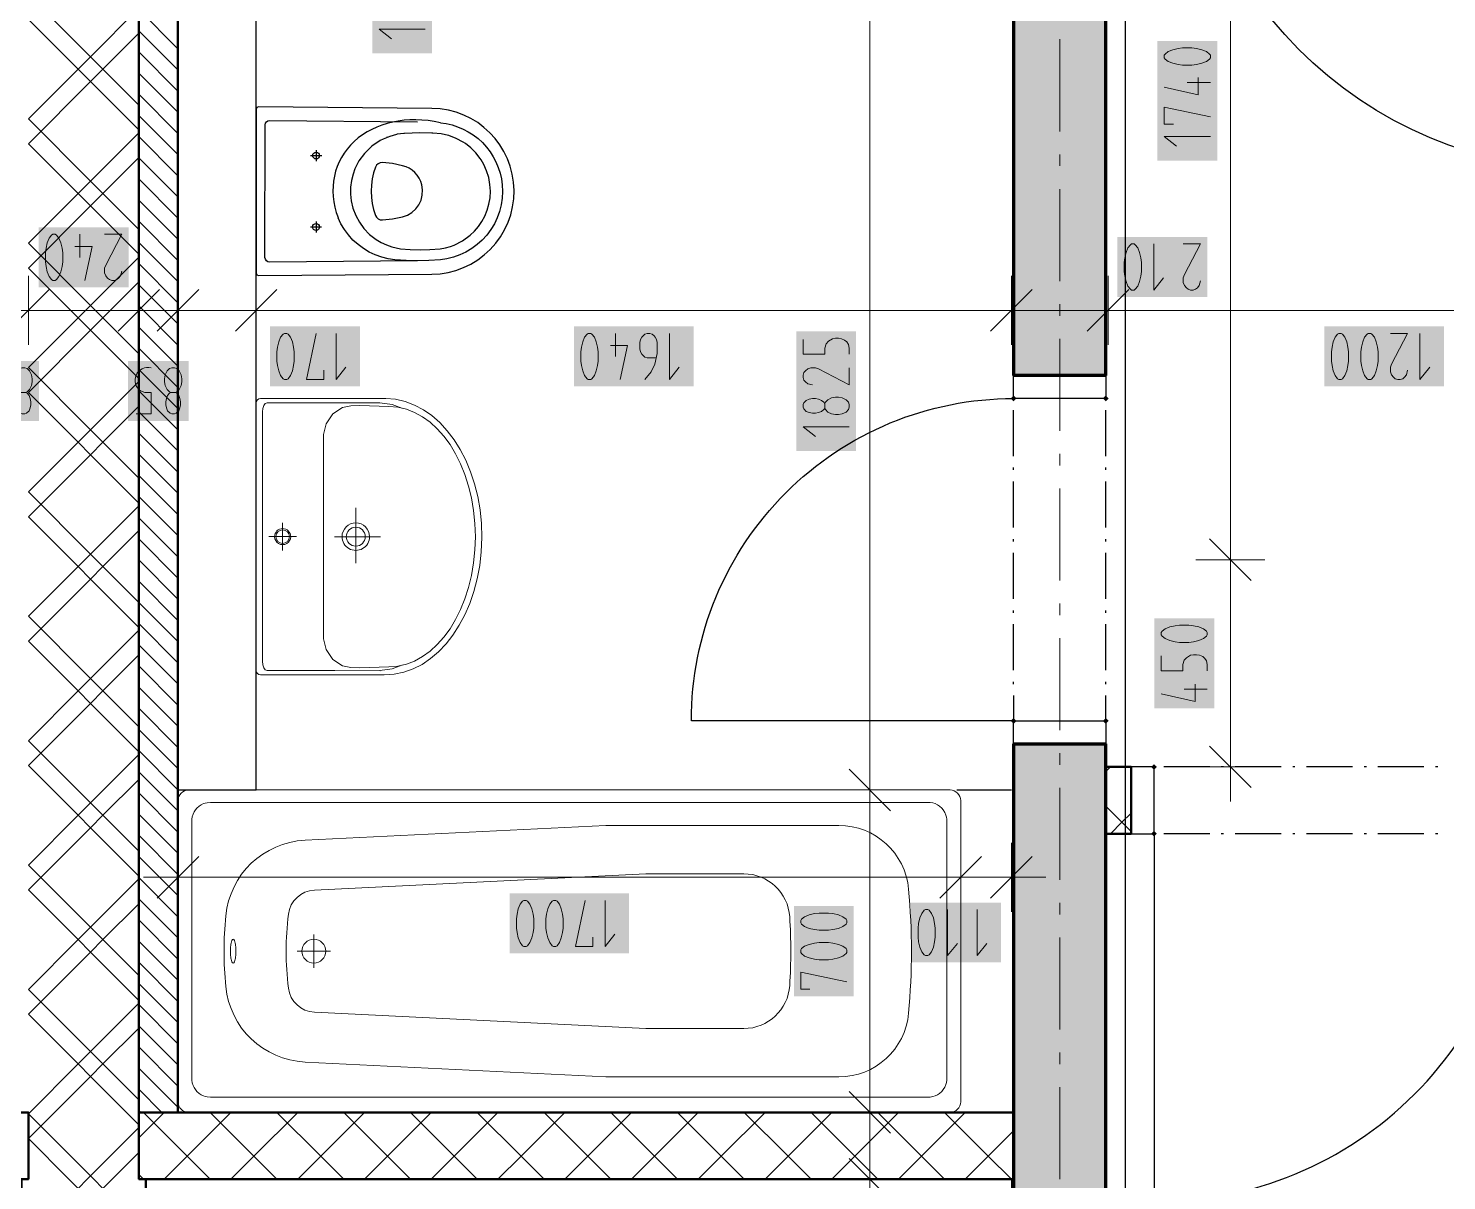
# Model space of a CAD drawing. Header units: millimetres. Extents: x 0 to 594, y 0 to 420.
# Drawn here: x 452.71 to 484.29, y 200.05 to 225.69 of the extents above; entities that cross this region are included whole.
import ezdxf

# ---------------------------------------------------------------- set-up
doc = ezdxf.new("R2010")
doc.units = ezdxf.units.MM
doc.header["$LTSCALE"] = 8
for name, color, linetype in [('PDF_Dvere', 7, 'Continuous'), ('PDF_Instalacni prizdivka do 1m', 7, 'Continuous'), ('PDF_Koty delkove', 7, 'Continuous'), ('PDF_Kuchyne', 7, 'Continuous'), ('PDF_Osy hlavni', 7, 'Continuous'), ('PDF_Pricky sadrokarton', 7, 'Continuous'), ('PDF_Pricky zdene', 7, 'Continuous'), ('PDF_Sanita', 7, 'Continuous'), ('PDF_Steny akusticke', 7, 'Continuous'), ('PDF_Steny obvodove nosne', 7, 'Continuous'), ('RED_2.5mm^2', 1, 'Continuous')]:
    doc.layers.add(name, color=color, linetype=linetype)

msp = doc.modelspace()

# ---------------------------------------------------------------- hatches: boundary and pattern name
at = {"layer": 'PDF_Steny obvodove nosne', "true_color": 0xc0c0c0, "transparency": 33554559}
h = msp.add_hatch(color=9, dxfattribs=at)
h.paths.add_polyline_path([(474.649, 238.31), (474.649, 217.964), (476.699, 217.964), (476.699, 231.75), (476.698, 231.75), (476.698, 233.8), (476.699, 233.8), (476.699, 238.31)], flags=0)
h.paths.add_polyline_path([(474.649, 209.764), (474.649, 193.98), (476.699, 193.98), (476.699, 209.764)], flags=0)

# ---------------------------------------------------------------- linework, layer by layer
at = {"layer": 'PDF_Dvere', "lineweight": 25}
for points in [[(487.512, 231.75), (487.512, 222.526, -0.414213), (478.287, 231.75), (479.016, 231.75)], [(474.649, 210.838), (474.649, 210.277), (467.474, 210.277, -0.414214), (474.649, 217.452), (474.649, 217.449)], [(477.774, 207.766), (477.774, 199.566, 0.414214), (485.974, 207.766), (485.935, 207.766)]]:
    msp.add_lwpolyline(points, format="xyb", dxfattribs=at)
for points in [[(476.699, 217.964), (476.699, 217.452), (474.649, 217.452), (474.649, 217.964)], [(476.699, 210.277), (476.699, 209.764), (474.649, 209.764), (474.649, 210.277)], [(477.774, 209.252), (477.262, 209.252), (477.262, 207.766), (477.774, 207.766)]]:
    msp.add_lwpolyline(points, close=True, dxfattribs=at)
for points in [[(476.699, 217.449), (476.699, 217.452)], [(474.649, 216.168), (474.649, 217.193)], [(476.699, 216.168), (476.699, 217.193)], [(474.649, 215.861), (474.649, 215.912)], [(476.699, 215.861), (476.699, 215.912)], [(474.649, 214.579), (474.649, 215.604)], [(476.699, 214.579), (476.699, 215.604)], [(474.649, 214.272), (474.649, 214.323)], [(476.699, 214.272), (476.699, 214.323)], [(474.649, 212.991), (474.649, 214.016)], [(476.699, 212.991), (476.699, 214.016)], [(474.649, 212.683), (474.649, 212.734)], [(476.699, 212.683), (476.699, 212.734)], [(474.649, 211.402), (474.649, 212.427)], [(476.699, 211.402), (476.699, 212.427)], [(474.649, 211.094), (474.649, 211.146)], [(476.699, 211.094), (476.699, 211.146)], [(476.699, 210.277), (476.699, 210.838)], [(479.016, 209.252), (477.991, 209.252)], [(479.324, 209.252), (479.272, 209.252)], [(480.605, 209.252), (479.58, 209.252)], [(480.912, 209.252), (480.861, 209.252)], [(482.194, 209.252), (481.169, 209.252)], [(482.501, 209.252), (482.45, 209.252)], [(483.782, 209.252), (482.757, 209.252)], [(484.09, 209.252), (484.039, 209.252)], [(479.016, 207.766), (477.991, 207.766)], [(479.324, 207.766), (479.272, 207.766)], [(480.605, 207.766), (479.58, 207.766)], [(480.912, 207.766), (480.861, 207.766)], [(482.194, 207.766), (481.169, 207.766)], [(482.501, 207.766), (482.45, 207.766)], [(483.782, 207.766), (482.757, 207.766)], [(484.09, 207.766), (484.039, 207.766)]]:
    msp.add_lwpolyline(points, dxfattribs=at)
at = {"layer": 'PDF_Dvere', "lineweight": 25, "transparency": 33554559}
for points in [[(474.649, 217.388), (474.585, 217.452), (474.713, 217.452), (474.649, 217.516)], [(476.699, 217.388), (476.635, 217.452), (476.763, 217.452), (476.699, 217.516)], [(474.649, 210.213), (474.585, 210.277), (474.713, 210.277), (474.649, 210.341)], [(476.699, 210.213), (476.635, 210.277), (476.763, 210.277), (476.699, 210.341)], [(477.839, 209.252), (477.774, 209.188), (477.774, 209.316), (477.71, 209.252)], [(477.839, 207.766), (477.774, 207.702), (477.774, 207.83), (477.71, 207.766)]]:
    msp.add_solid(points, dxfattribs=at)
at = {"layer": 'PDF_Instalacni prizdivka do 1m', "lineweight": 25}
msp.add_lwpolyline([(456.045, 227.445), (456.045, 208.739), (457.788, 208.739), (457.788, 227.445)], close=True, dxfattribs=at)
msp.add_lwpolyline([(473.388, 208.739), (474.598, 208.739)], dxfattribs=at)
at = {"layer": 'PDF_Koty delkove', "lineweight": 18}
for points in [[(471.448, 148.214), (471.448, 152.109), (471.448, 152.736), (471.448, 166.844), (471.448, 185.52), (471.448, 191.78), (471.448, 193.928), (471.448, 200.078), (471.448, 201.564), (471.448, 202.447), (471.448, 208.739), (471.448, 211.483), (471.448, 216.306), (471.448, 221.741), (471.448, 226.227), (471.448, 227.445), (471.448, 234.159), (471.448, 235.697), (471.448, 238.464), (471.448, 246.152)], [(479.474, 209.252), (479.474, 213.864), (479.474, 231.699)], [(461.548, 225.67), (460.523, 225.67), (460.796, 225.452)], [(478.754, 224.595), (478.754, 224.212), (478.003, 224.377)], [(479.028, 224.486), (478.515, 224.486)], [(478.207, 223.555), (478.003, 223.555), (478.003, 223.938), (479.028, 223.72)], [(479.028, 223.281), (478.003, 223.281), (478.275, 223.063)], [(453.862, 221.105), (453.862, 220.592)], [(454.409, 221.105), (454.793, 221.105), (454.436, 220.421), (454.409, 220.352), (454.409, 220.25), (454.436, 220.182), (454.478, 220.131), (454.519, 220.096), (454.574, 220.08), (454.628, 220.08), (454.683, 220.096), (454.724, 220.131), (454.765, 220.182), (454.793, 220.284)], [(453.752, 220.831), (454.136, 220.831), (453.971, 220.08)], [(477.769, 220.89), (477.769, 219.865), (477.987, 220.138)], [(478.426, 220.89), (478.809, 220.89), (478.453, 220.207), (478.426, 220.138), (478.426, 220.036), (478.453, 219.968), (478.494, 219.917), (478.535, 219.882), (478.59, 219.865), (478.644, 219.865), (478.699, 219.882), (478.74, 219.917), (478.781, 219.968)], [(452.714, 220.182), (452.714, 219.413), (452.714, 218.645)], [(455.174, 220.182), (455.174, 219.413), (455.174, 218.645)], [(456.045, 220.182), (456.045, 219.413), (456.045, 218.645)], [(457.788, 220.182), (457.788, 219.413), (457.788, 218.645)], [(474.598, 220.182), (474.598, 219.413), (474.598, 218.645)], [(476.75, 220.182), (476.75, 219.413), (476.75, 218.645)], [(453.175, 219.875), (452.253, 218.952)], [(455.635, 219.875), (454.713, 218.952)], [(456.507, 219.875), (455.584, 218.952)], [(458.249, 219.875), (457.327, 218.952)], [(475.059, 219.875), (474.137, 218.952)], [(477.212, 219.875), (476.289, 218.952)], [(478.781, 219.968), (478.809, 220.069)], [(410.023, 219.413), (412.176, 219.413), (432.163, 219.413), (433.291, 219.413), (442.464, 219.413), (450.1, 219.413), (451.842, 219.413), (452.714, 219.413), (455.174, 219.413), (456.045, 219.413), (457.788, 219.413), (474.598, 219.413), (476.75, 219.413), (489.05, 219.413), (491.818, 219.413), (510.729, 219.413), (511.856, 219.413), (517.969, 219.413), (523.737, 219.413), (539.89, 219.413), (541.427, 219.413), (545.039, 219.413), (545.22, 219.413), (545.988, 219.413)], [(458.495, 218.884), (458.467, 218.901), (458.413, 218.901), (458.385, 218.884), (458.331, 218.815), (458.29, 218.712), (458.263, 218.592), (458.249, 218.49)], [(458.249, 218.49), (458.249, 218.285), (458.263, 218.183), (458.29, 218.064), (458.331, 217.961), (458.385, 217.892), (458.413, 217.876), (458.467, 217.876), (458.495, 217.892), (458.55, 217.961), (458.591, 218.064), (458.618, 218.183), (458.632, 218.285), (458.632, 218.49), (458.618, 218.592), (458.591, 218.712), (458.55, 218.815), (458.495, 218.884)], [(459.289, 218.08), (459.289, 217.876), (458.906, 217.876), (459.124, 218.901)], [(459.563, 218.901), (459.563, 217.876), (459.781, 218.149)], [(465.782, 218.901), (465.782, 218.388)], [(466.685, 218.354), (466.494, 218.354), (466.439, 218.371), (466.398, 218.405), (466.371, 218.44), (466.343, 218.49), (466.329, 218.559), (466.329, 218.695), (466.343, 218.764), (466.371, 218.815), (466.398, 218.849), (466.439, 218.884), (466.494, 218.901), (466.548, 218.901), (466.603, 218.884), (466.644, 218.849), (466.671, 218.815), (466.699, 218.764), (466.713, 218.695), (466.713, 218.456), (466.658, 218.217), (466.576, 218.046)], [(466.987, 218.901), (466.987, 217.876), (467.205, 218.149)], [(482.721, 218.064), (482.749, 218.183), (482.763, 218.285), (482.763, 218.49), (482.749, 218.592), (482.721, 218.712), (482.68, 218.815), (482.626, 218.884), (482.598, 218.901), (482.544, 218.901), (482.516, 218.884), (482.462, 218.815), (482.421, 218.712), (482.394, 218.592), (482.38, 218.49)], [(483.037, 218.901), (483.42, 218.901), (483.064, 218.217), (483.037, 218.149), (483.037, 218.046), (483.064, 217.978), (483.105, 217.927), (483.146, 217.892), (483.201, 217.876), (483.255, 217.876), (483.31, 217.892), (483.351, 217.927), (483.392, 217.978), (483.42, 218.08)], [(483.694, 218.901), (483.694, 217.876), (483.912, 218.149)], [(465.672, 218.627), (466.056, 218.627), (465.891, 217.876)], [(469.964, 218.765), (469.964, 218.437), (470.442, 218.437), (470.442, 218.574), (470.476, 218.669), (470.528, 218.724), (470.613, 218.778), (470.68, 218.792), (470.749, 218.792), (470.818, 218.778), (470.885, 218.751), (470.937, 218.71), (470.971, 218.656), (470.989, 218.574), (470.989, 218.437)], [(482.38, 218.49), (482.38, 218.285), (482.394, 218.183), (482.421, 218.064), (482.462, 217.961), (482.516, 217.892), (482.544, 217.876), (482.598, 217.876), (482.626, 217.892), (482.68, 217.961), (482.721, 218.064)], [(466.576, 218.046), (466.439, 217.876)], [(470.989, 218.135), (470.989, 217.752), (470.305, 218.108), (470.237, 218.135), (470.134, 218.135), (470.066, 218.108), (470.015, 218.067), (469.98, 218.026), (469.964, 217.971)], [(469.964, 217.971), (469.964, 217.917), (469.98, 217.862), (470.015, 217.821), (470.066, 217.78), (470.168, 217.752)], [(452.661, 217.585), (452.688, 217.567), (452.729, 217.516), (452.756, 217.449), (452.77, 217.38), (452.77, 217.311), (452.756, 217.244), (452.729, 217.175), (452.674, 217.124), (452.633, 217.107), (452.579, 217.107), (452.538, 217.124), (452.483, 217.175), (452.456, 217.244), (452.442, 217.311), (452.442, 217.38), (452.456, 217.449), (452.483, 217.516), (452.524, 217.567), (452.551, 217.585)], [(455.993, 217.585), (456.02, 217.567), (456.061, 217.516), (456.088, 217.449), (456.102, 217.38), (456.102, 217.311), (456.088, 217.244), (456.061, 217.175), (456.006, 217.124), (455.965, 217.107), (455.911, 217.107), (455.87, 217.124), (455.815, 217.175), (455.788, 217.244), (455.774, 217.311), (455.774, 217.38), (455.788, 217.449), (455.815, 217.516), (455.856, 217.567), (455.883, 217.585)], [(470.442, 217.232), (470.424, 217.205), (470.373, 217.164), (470.305, 217.137), (470.237, 217.123), (470.168, 217.123), (470.1, 217.137), (470.032, 217.164), (469.98, 217.219), (469.964, 217.26), (469.964, 217.314), (469.98, 217.355), (470.032, 217.41), (470.1, 217.437), (470.168, 217.451), (470.237, 217.451), (470.305, 217.437), (470.373, 217.41), (470.424, 217.369), (470.442, 217.342)], [(470.989, 216.821), (469.964, 216.821), (470.237, 216.603)], [(479.935, 213.403), (479.012, 214.326)], [(480.242, 213.864), (479.474, 213.864), (478.705, 213.864)], [(478.55, 212.407), (478.345, 212.407), (478.244, 212.393), (478.124, 212.366), (478.021, 212.325), (477.953, 212.271), (477.936, 212.243), (477.936, 212.189), (477.953, 212.161), (478.021, 212.107), (478.124, 212.065), (478.244, 212.038), (478.345, 212.024), (478.55, 212.024), (478.653, 212.038), (478.773, 212.065), (478.875, 212.107), (478.944, 212.161), (478.961, 212.189), (478.961, 212.243), (478.944, 212.271), (478.875, 212.325), (478.773, 212.366)], [(478.773, 212.366), (478.653, 212.393), (478.55, 212.407)], [(477.936, 211.723), (477.936, 211.394), (478.414, 211.394), (478.414, 211.532), (478.449, 211.627), (478.5, 211.682), (478.585, 211.736), (478.653, 211.75), (478.721, 211.75), (478.79, 211.736), (478.858, 211.709), (478.909, 211.668), (478.944, 211.614), (478.961, 211.532), (478.961, 211.394)], [(478.688, 211.093), (478.688, 210.709), (477.936, 210.875)], [(478.961, 210.984), (478.449, 210.984)], [(479.935, 208.791), (479.012, 209.713)], [(471.91, 208.278), (470.987, 209.201)], [(480.242, 209.252), (479.474, 209.252), (478.705, 209.252)], [(479.474, 209.252), (479.474, 208.483)], [(472.217, 208.739), (471.448, 208.739), (470.68, 208.739)], [(456.045, 207.564), (456.045, 206.795), (456.045, 206.026)], [(473.47, 207.564), (473.47, 206.795), (473.47, 206.026)], [(474.598, 207.564), (474.598, 206.795), (474.598, 206.026)], [(456.507, 207.256), (455.584, 206.334)], [(473.932, 207.256), (473.009, 206.334)], [(475.059, 207.256), (474.137, 206.334)], [(456.045, 206.795), (455.277, 206.795)], [(474.598, 206.795), (473.47, 206.795), (472.958, 206.795), (456.045, 206.795)], [(474.598, 206.795), (475.367, 206.795)], [(464.402, 205.257), (464.456, 205.257), (464.484, 205.274), (464.538, 205.342), (464.579, 205.445), (464.607, 205.565), (464.621, 205.666), (464.621, 205.871), (464.607, 205.974), (464.579, 206.094), (464.538, 206.196), (464.484, 206.265), (464.456, 206.282), (464.402, 206.282), (464.374, 206.265), (464.32, 206.196), (464.278, 206.094), (464.251, 205.974), (464.237, 205.871)], [(465.278, 205.461), (465.278, 205.257), (464.894, 205.257), (465.113, 206.282)], [(465.552, 206.282), (465.552, 205.257), (465.77, 205.53)], [(464.237, 205.871), (464.237, 205.666), (464.251, 205.565), (464.278, 205.445), (464.32, 205.342), (464.374, 205.274), (464.402, 205.257)], [(470.525, 206.001), (470.32, 206.001), (470.218, 205.987), (470.098, 205.96), (469.996, 205.919), (469.927, 205.865), (469.911, 205.837), (469.911, 205.782), (469.927, 205.755), (469.996, 205.7), (470.098, 205.659), (470.218, 205.631), (470.32, 205.617), (470.525, 205.617), (470.627, 205.631), (470.747, 205.659), (470.85, 205.7), (470.918, 205.755), (470.936, 205.782), (470.936, 205.837), (470.918, 205.865), (470.85, 205.919), (470.747, 205.96), (470.627, 205.987)], [(470.627, 205.987), (470.525, 206.001)], [(473.177, 206.078), (473.177, 205.053), (473.396, 205.326)], [(473.834, 206.078), (473.834, 205.053), (474.053, 205.326)], [(470.115, 204.303), (469.911, 204.303), (469.911, 204.687), (470.936, 204.468)], [(471.91, 201.103), (470.987, 202.026)], [(472.217, 201.564), (471.448, 201.564), (470.68, 201.564)], [(471.91, 199.617), (470.987, 200.539)], [(472.217, 200.078), (471.448, 200.078), (470.68, 200.078)]]:
    msp.add_lwpolyline(points, dxfattribs=at)
for points in [[(478.617, 225.252), (478.412, 225.252), (478.31, 225.238), (478.19, 225.211), (478.088, 225.17), (478.019, 225.116), (478.003, 225.088), (478.003, 225.034), (478.019, 225.006), (478.088, 224.952), (478.19, 224.911), (478.31, 224.883), (478.412, 224.869), (478.617, 224.869), (478.719, 224.883), (478.839, 224.911), (478.941, 224.952), (479.01, 225.006), (479.028, 225.034), (479.028, 225.088), (479.01, 225.116), (478.941, 225.17), (478.839, 225.211), (478.719, 225.238)], [(453.095, 220.694), (453.095, 220.489), (453.109, 220.387), (453.136, 220.267), (453.177, 220.165), (453.232, 220.096), (453.26, 220.08), (453.314, 220.08), (453.342, 220.096), (453.396, 220.165), (453.437, 220.267), (453.465, 220.387), (453.479, 220.489), (453.479, 220.694), (453.465, 220.796), (453.437, 220.916), (453.396, 221.019), (453.342, 221.087), (453.314, 221.105), (453.26, 221.105), (453.232, 221.087), (453.177, 221.019), (453.136, 220.916), (453.109, 220.796)], [(477.112, 220.479), (477.112, 220.274), (477.126, 220.173), (477.153, 220.053), (477.194, 219.951), (477.248, 219.882), (477.276, 219.865), (477.33, 219.865), (477.358, 219.882), (477.412, 219.951), (477.453, 220.053), (477.481, 220.173), (477.495, 220.274), (477.495, 220.479), (477.481, 220.582), (477.453, 220.702), (477.412, 220.804), (477.358, 220.873), (477.33, 220.89), (477.276, 220.89), (477.248, 220.873), (477.194, 220.804), (477.153, 220.702), (477.126, 220.582)], [(465.015, 218.49), (465.015, 218.285), (465.029, 218.183), (465.056, 218.064), (465.098, 217.961), (465.152, 217.892), (465.18, 217.876), (465.234, 217.876), (465.262, 217.892), (465.316, 217.961), (465.357, 218.064), (465.385, 218.183), (465.399, 218.285), (465.399, 218.49), (465.385, 218.592), (465.357, 218.712), (465.316, 218.815), (465.262, 218.884), (465.234, 218.901), (465.18, 218.901), (465.152, 218.884), (465.098, 218.815), (465.056, 218.712), (465.029, 218.592)], [(481.723, 218.49), (481.723, 218.285), (481.737, 218.183), (481.764, 218.064), (481.805, 217.961), (481.859, 217.892), (481.887, 217.876), (481.941, 217.876), (481.969, 217.892), (482.023, 217.961), (482.064, 218.064), (482.092, 218.183), (482.106, 218.285), (482.106, 218.49), (482.092, 218.592), (482.064, 218.712), (482.023, 218.815), (481.969, 218.884), (481.941, 218.901), (481.887, 218.901), (481.859, 218.884), (481.805, 218.815), (481.764, 218.712), (481.737, 218.592)], [(452.415, 217.892), (452.415, 217.824), (452.429, 217.739), (452.469, 217.654), (452.524, 217.602), (452.551, 217.585), (452.661, 217.585), (452.688, 217.602), (452.743, 217.654), (452.784, 217.739), (452.798, 217.824), (452.798, 217.892), (452.784, 217.977), (452.743, 218.064), (452.688, 218.115), (452.633, 218.132), (452.579, 218.132), (452.524, 218.115), (452.469, 218.064), (452.429, 217.977)], [(455.746, 217.892), (455.746, 217.824), (455.76, 217.739), (455.801, 217.654), (455.856, 217.602), (455.883, 217.585), (455.993, 217.585), (456.02, 217.602), (456.075, 217.654), (456.116, 217.739), (456.13, 217.824), (456.13, 217.892), (456.116, 217.977), (456.075, 218.064), (456.02, 218.115), (455.965, 218.132), (455.911, 218.132), (455.856, 218.115), (455.801, 218.064), (455.76, 217.977)], [(470.749, 217.478), (470.68, 217.478), (470.595, 217.464), (470.51, 217.424), (470.459, 217.369), (470.442, 217.342), (470.442, 217.232), (470.459, 217.205), (470.51, 217.15), (470.595, 217.109), (470.68, 217.095), (470.749, 217.095), (470.834, 217.109), (470.92, 217.15), (470.971, 217.205), (470.989, 217.26), (470.989, 217.314), (470.971, 217.369), (470.92, 217.424), (470.834, 217.464)], [(463.58, 205.871), (463.58, 205.666), (463.594, 205.565), (463.621, 205.445), (463.663, 205.342), (463.717, 205.274), (463.745, 205.257), (463.799, 205.257), (463.827, 205.274), (463.881, 205.342), (463.922, 205.445), (463.95, 205.565), (463.964, 205.666), (463.964, 205.871), (463.95, 205.974), (463.922, 206.094), (463.881, 206.196), (463.827, 206.265), (463.799, 206.282), (463.745, 206.282), (463.717, 206.265), (463.663, 206.196), (463.621, 206.094), (463.594, 205.974)], [(472.52, 205.667), (472.52, 205.462), (472.534, 205.361), (472.561, 205.241), (472.602, 205.138), (472.656, 205.07), (472.684, 205.053), (472.739, 205.053), (472.766, 205.07), (472.821, 205.138), (472.862, 205.241), (472.89, 205.361), (472.904, 205.462), (472.904, 205.667), (472.89, 205.77), (472.862, 205.89), (472.821, 205.992), (472.766, 206.061), (472.739, 206.078), (472.684, 206.078), (472.656, 206.061), (472.602, 205.992), (472.561, 205.89), (472.534, 205.77)], [(470.525, 205.344), (470.32, 205.344), (470.218, 205.33), (470.098, 205.303), (469.996, 205.262), (469.927, 205.208), (469.911, 205.18), (469.911, 205.125), (469.927, 205.097), (469.996, 205.043), (470.098, 205.002), (470.218, 204.974), (470.32, 204.96), (470.525, 204.96), (470.627, 204.974), (470.747, 205.002), (470.85, 205.043), (470.918, 205.097), (470.936, 205.125), (470.936, 205.18), (470.918, 205.208), (470.85, 205.262), (470.747, 205.303), (470.627, 205.33)]]:
    msp.add_lwpolyline(points, close=True, dxfattribs=at)
msp.add_lwpolyline([(455.116, 217.107), (455.445, 217.107), (455.445, 217.585), (455.308, 217.585), (455.213, 217.62, -0.843837), (455.445, 218.132)], format="xyb", dxfattribs=at)
at = {"layer": 'PDF_Koty delkove', "color": 7, "lineweight": 18, "true_color": 0xffffff, "transparency": 33554559}
for points in [[(461.702, 225.133), (461.702, 227.138), (460.369, 225.133), (460.369, 227.138)], [(479.181, 222.744), (479.181, 225.406), (477.849, 222.744), (477.849, 225.406)], [(454.947, 221.258), (452.942, 221.258), (454.947, 219.926), (452.942, 219.926)], [(478.963, 221.044), (476.958, 221.044), (478.963, 219.712), (476.958, 219.712)], [(460.1, 219.055), (458.095, 219.055), (460.1, 217.722), (458.095, 217.722)], [(467.524, 219.055), (464.862, 219.055), (467.524, 217.722), (464.862, 217.722)], [(471.143, 216.284), (471.143, 218.946), (469.81, 216.284), (469.81, 218.946)], [(484.231, 219.055), (481.569, 219.055), (484.231, 217.722), (481.569, 217.722)], [(452.952, 218.286), (451.604, 218.286), (452.952, 216.953), (451.604, 216.953)], [(456.284, 218.286), (454.936, 218.286), (456.284, 216.953), (454.936, 216.953)], [(479.115, 210.556), (479.115, 212.561), (477.782, 210.556), (477.782, 212.561)], [(466.089, 206.436), (463.427, 206.436), (466.089, 205.104), (463.427, 205.104)], [(474.371, 206.232), (472.367, 206.232), (474.371, 204.9), (472.367, 204.9)], [(471.09, 204.15), (471.09, 206.154), (469.757, 204.15), (469.757, 206.154)]]:
    msp.add_solid(points, dxfattribs=at)
at = {"layer": 'PDF_Kuchyne', "lineweight": 13}
msp.add_lwpolyline([(455.328, 200.078), (455.328, 193.928), (455.328, 181.628), (461.478, 181.628), (461.478, 193.928), (474.598, 193.928), (474.598, 200.078)], close=True, dxfattribs=at)
at = {"layer": 'PDF_Osy hlavni', "lineweight": 18}
for points in [[(475.674, 223.394), (475.674, 225.444)], [(475.674, 222.626), (475.674, 222.882)], [(475.674, 220.063), (475.674, 222.113)], [(475.674, 219.294), (475.674, 219.551)], [(475.674, 216.732), (475.674, 218.782)], [(475.674, 215.963), (475.674, 216.219)], [(475.674, 213.401), (475.674, 215.451)], [(475.674, 212.632), (475.674, 212.888)], [(475.674, 210.07), (475.674, 212.119)], [(475.674, 209.301), (475.674, 209.557)], [(475.674, 206.738), (475.674, 208.788)], [(475.674, 205.97), (475.674, 206.226)], [(475.674, 203.407), (475.674, 205.457)], [(475.674, 202.638), (475.674, 202.895)], [(475.674, 200.076), (475.674, 202.126)]]:
    msp.add_lwpolyline(points, dxfattribs=at)
at = {"layer": 'PDF_Pricky sadrokarton', "lineweight": 50}
msp.add_lwpolyline([(455.174, 227.445), (455.174, 201.564), (456.045, 201.564), (456.045, 208.739), (456.045, 227.445)], close=True, dxfattribs=at)
at = {"layer": 'PDF_Pricky sadrokarton', "lineweight": 9}
for points in [[(456.045, 225.234), (455.174, 226.105)], [(456.045, 224.763), (455.174, 225.634)], [(456.045, 224.292), (455.174, 225.163)], [(456.045, 225.234), (456.045, 225.234)], [(456.045, 223.821), (455.174, 224.692)], [(456.045, 223.35), (455.174, 224.221)], [(456.045, 222.879), (455.174, 223.75)], [(456.045, 222.407), (455.174, 223.279)], [(456.045, 221.936), (455.174, 222.808)], [(456.045, 221.465), (455.174, 222.336)], [(456.045, 220.994), (455.174, 221.865)], [(456.045, 221.936), (456.045, 221.936)], [(456.045, 220.523), (455.174, 221.394)], [(456.045, 220.052), (455.174, 220.923)], [(456.045, 219.581), (455.174, 220.452)], [(456.045, 219.11), (455.174, 219.981)], [(456.045, 218.639), (455.174, 219.51)], [(456.045, 218.167), (455.174, 219.039)], [(456.045, 217.696), (455.174, 218.568)], [(456.045, 217.225), (455.174, 218.096)], [(456.045, 216.754), (455.174, 217.625)], [(456.045, 216.283), (455.174, 217.154)], [(456.045, 215.812), (455.174, 216.683)], [(456.045, 215.341), (455.174, 216.212)], [(456.045, 214.87), (455.174, 215.741)], [(456.045, 214.399), (455.174, 215.27)], [(456.045, 213.928), (455.174, 214.799)], [(456.045, 213.456), (455.174, 214.328)], [(456.045, 212.985), (455.174, 213.857)], [(456.045, 212.514), (455.174, 213.385)], [(456.045, 212.043), (455.174, 212.914)], [(456.045, 211.572), (455.174, 212.443)], [(456.045, 211.101), (455.174, 211.972)], [(456.045, 210.63), (455.174, 211.501)], [(456.045, 210.159), (455.174, 211.03)], [(456.045, 209.688), (455.174, 210.559)], [(456.045, 209.216), (455.174, 210.088)], [(456.045, 208.745), (455.174, 209.617)], [(456.045, 208.274), (455.174, 209.145)], [(456.045, 207.803), (455.174, 208.674)], [(456.045, 207.332), (455.174, 208.203)], [(456.045, 206.861), (455.174, 207.732)], [(456.045, 206.39), (455.174, 207.261)], [(456.045, 205.919), (455.174, 206.79)], [(456.045, 205.448), (455.174, 206.319)], [(456.045, 204.977), (455.174, 205.848)], [(456.045, 204.505), (455.174, 205.377)], [(456.045, 204.034), (455.174, 204.906)], [(456.045, 203.563), (455.174, 204.434)], [(456.045, 203.092), (455.174, 203.963)], [(456.045, 202.621), (455.174, 203.492)], [(455.174, 203.492), (455.174, 203.492)], [(456.045, 202.15), (455.174, 203.021)], [(456.045, 201.679), (455.174, 202.55)], [(455.689, 201.564), (455.174, 202.079)], [(455.218, 201.564), (455.174, 201.608)]]:
    msp.add_lwpolyline(points, dxfattribs=at)
at = {"layer": 'PDF_Pricky zdene', "lineweight": 9}
for points in [[(476.802, 209.252), (476.699, 209.149)], [(477.262, 207.818), (477.058, 208.022), (476.699, 208.381)], [(477.262, 208.226), (477.058, 208.022), (476.802, 207.766)], [(455.738, 201.564), (455.174, 201.001)], [(456.763, 200.078), (456.25, 200.591), (455.277, 201.564)], [(457.224, 201.564), (456.25, 200.591), (455.738, 200.078)], [(458.249, 200.078), (457.737, 200.591), (456.763, 201.564)], [(458.71, 201.564), (457.737, 200.591), (457.224, 200.078)], [(459.735, 200.078), (459.223, 200.591), (458.249, 201.564)], [(460.197, 201.564), (459.223, 200.591), (458.71, 200.078)], [(461.222, 200.078), (460.709, 200.591), (459.735, 201.564)], [(461.683, 201.564), (460.709, 200.591), (460.197, 200.078)], [(462.708, 200.078), (462.195, 200.591), (461.222, 201.564)], [(463.169, 201.564), (462.195, 200.591), (461.683, 200.078)], [(464.194, 200.078), (463.682, 200.591), (462.708, 201.564)], [(464.655, 201.564), (463.682, 200.591), (463.169, 200.078)], [(465.68, 200.078), (465.168, 200.591), (464.194, 201.564)], [(466.142, 201.564), (465.168, 200.591), (464.655, 200.078)], [(467.167, 200.078), (466.654, 200.591), (465.68, 201.564)], [(467.628, 201.564), (466.654, 200.591), (466.142, 200.078)], [(468.653, 200.078), (468.14, 200.591), (467.167, 201.564)], [(469.114, 201.564), (468.14, 200.591), (467.628, 200.078)], [(470.139, 200.078), (469.627, 200.591), (468.653, 201.564)], [(470.6, 201.564), (469.627, 200.591), (469.114, 200.078)], [(471.625, 200.078), (471.113, 200.591), (470.139, 201.564)], [(472.087, 201.564), (471.113, 200.591), (470.6, 200.078)], [(473.112, 200.078), (472.599, 200.591), (471.625, 201.564)], [(473.573, 201.564), (472.599, 200.591), (472.087, 200.078)], [(474.598, 200.078), (474.085, 200.591), (473.112, 201.564)], [(474.649, 201.513), (474.598, 201.564)], [(474.649, 201.154), (474.085, 200.591), (473.573, 200.078)], [(455.277, 200.078), (455.174, 200.181)]]:
    msp.add_lwpolyline(points, dxfattribs=at)
at = {"layer": 'PDF_Pricky zdene', "lineweight": 50}
for points in [[(477.262, 209.252), (476.75, 209.252), (476.699, 209.252), (476.699, 207.766), (476.75, 207.766), (477.262, 207.766)], [(477.262, 209.252), (477.262, 207.766)], [(431.804, 201.564), (431.804, 200.078), (452.56, 200.078), (452.714, 200.078), (452.714, 201.564), (433.291, 201.564)]]:
    msp.add_lwpolyline(points, dxfattribs=at)
msp.add_lwpolyline([(474.649, 201.564), (474.598, 201.564), (455.174, 201.564), (455.174, 200.078), (455.328, 200.078), (474.598, 200.078), (474.649, 200.078)], close=True, dxfattribs=at)
at = {"layer": 'PDF_Sanita', "lineweight": 25}
msp.add_lwpolyline([(461.699, 223.907), (457.84, 223.943), (457.84, 223.943), (457.804, 223.928), (457.789, 223.891), (457.787, 220.237), (457.787, 220.237), (457.803, 220.2), (457.839, 220.186), (461.697, 220.218), (461.879, 220.228), (462.057, 220.256), (462.232, 220.301), (462.402, 220.364), (462.565, 220.442), (462.719, 220.537), (462.864, 220.646), (462.997, 220.769), (463.118, 220.905), (463.225, 221.051), (463.317, 221.207), (463.393, 221.372), (463.452, 221.542), (463.495, 221.718), (463.519, 221.897), (463.527, 222.078, 0.409115)], format="xyb", close=True, dxfattribs=at)
for points in [[(461.38, 220.515), (458.085, 220.488), (458.046, 220.495), (458.013, 220.517), (457.99, 220.55), (457.982, 220.589), (457.982, 220.59), (457.983, 223.538), (457.983, 223.539), (457.991, 223.578), (458.014, 223.611), (458.047, 223.633), (458.087, 223.641), (461.381, 223.611)], [(461.888, 223.586), (462.017, 223.568), (462.146, 223.539), (462.271, 223.498), (462.392, 223.447), (462.509, 223.386), (462.62, 223.315), (462.725, 223.234), (462.822, 223.145), (462.911, 223.047), (462.992, 222.943), (463.063, 222.832), (463.124, 222.715), (463.175, 222.594), (463.216, 222.468), (463.245, 222.34), (463.263, 222.208), (463.27, 222.058), (463.263, 221.908), (463.24, 221.76), (463.203, 221.615), (463.153, 221.474), (463.088, 221.338), (463.01, 221.209), (462.92, 221.088), (462.819, 220.977), (462.707, 220.876), (462.586, 220.787), (462.457, 220.71), (462.321, 220.646), (462.18, 220.596), (462.034, 220.56), (461.887, 220.539), (461.633, 220.521), (461.38, 220.515), (461.127, 220.521), (460.873, 220.539), (460.725, 220.561), (460.58, 220.597), (460.438, 220.647), (460.303, 220.711), (460.174, 220.788), (460.053, 220.877), (459.941, 220.978), (459.84, 221.09), (459.75, 221.21), (459.672, 221.339), (459.608, 221.475)], [(462.767, 222.803), (462.729, 222.854), (462.677, 222.917), (462.568, 223.027), (462.446, 223.123), (462.396, 223.156), (462.24, 223.24), (462.075, 223.301), (462.068, 223.303), (461.906, 223.338), (461.717, 223.356), (461.717, 223.356), (461.697, 223.357), (461.43, 223.364), (461.087, 223.351), (461.076, 223.35), (460.924, 223.33), (460.912, 223.327), (460.759, 223.285), (460.612, 223.225), (460.548, 223.191), (460.358, 223.063)], [(460.711, 223.268), (460.69, 223.26)], [(459.121, 222.981), (459.121, 222.735)], [(460.358, 223.063), (460.194, 222.902), (460.075, 222.739), (459.984, 222.56), (459.942, 222.445), (459.906, 222.299), (459.887, 222.151), (459.886, 222), (459.901, 221.851), (459.941, 221.684), (460.002, 221.524), (460.084, 221.373), (460.185, 221.235), (460.311, 221.103), (460.456, 220.991), (460.456, 220.991), (460.569, 220.923), (460.689, 220.867), (460.807, 220.825), (461.002, 220.783), (461.211, 220.767), (461.211, 220.767), (461.441, 220.762), (461.655, 220.766), (461.883, 220.783), (462, 220.804), (462.114, 220.837), (462.114, 220.837), (462.194, 220.866), (462.194, 220.866), (462.381, 220.96), (462.55, 221.083), (462.647, 221.176), (462.734, 221.278), (462.81, 221.389), (462.874, 221.507), (462.929, 221.64), (462.968, 221.778), (462.992, 221.919), (463, 222.062), (462.991, 222.217), (462.963, 222.37), (462.917, 222.519), (462.853, 222.661), (462.853, 222.66), (462.796, 222.759), (462.775, 222.791), (462.767, 222.803)], [(457.788, 222.833), (457.788, 222.859)], [(458.998, 222.858), (459.244, 222.858)], [(460.352, 222.201), (460.346, 222.063), (460.352, 221.926), (460.37, 221.79), (460.401, 221.656), (460.443, 221.525), (460.467, 221.483), (460.503, 221.45), (460.547, 221.43), (460.595, 221.425), (460.823, 221.448), (461.047, 221.494), (461.046, 221.494), (461.155, 221.533), (461.253, 221.592), (461.338, 221.669), (461.407, 221.762), (461.456, 221.866), (461.484, 221.978), (461.489, 222.093), (461.472, 222.207), (461.448, 222.282), (461.413, 222.353), (461.37, 222.419), (461.318, 222.478), (461.258, 222.53), (461.193, 222.574), (461.122, 222.608), (461.046, 222.632), (461.047, 222.632), (460.823, 222.678), (460.596, 222.701), (460.548, 222.696), (460.503, 222.676), (460.467, 222.644), (460.443, 222.602)], [(460.443, 222.602), (460.401, 222.471), (460.37, 222.337), (460.352, 222.201)], [(459.12, 221.392), (459.12, 221.146)], [(457.788, 221.27), (457.788, 221.295)], [(458.997, 221.269), (459.243, 221.269)]]:
    msp.add_lwpolyline(points, dxfattribs=at)
at = {"layer": 'PDF_Sanita', "lineweight": 13}
for points in [[(460.638, 211.301), (457.881, 211.302, -0.414199), (457.787, 211.393), (457.787, 211.396), (457.787, 211.415), (457.788, 217.338), (457.788, 217.358), (457.788, 217.361), (457.788, 217.358), (457.788, 217.338)], [(457.788, 217.358, -0.414195), (457.882, 217.452), (460.65, 217.451, -0.003393), (460.67, 217.451)], [(458.504, 205.972, -0.36486), (459.084, 206.512), (466.457, 206.875), (468.642, 206.874, -0.395984), (469.664, 205.913, -0.031037), (469.664, 204.391, -0.395991), (468.642, 203.43), (466.457, 203.429), (459.084, 203.792, -0.36485), (458.504, 204.332)]]:
    msp.add_lwpolyline(points, format="xyb", dxfattribs=at)
for points in [[(458.031, 217.357), (460.542, 217.356), (460.811, 217.315), (461.031, 217.236)], [(460.742, 217.273), (460.094, 217.294), (459.896, 217.291), (459.708, 217.252), (459.492, 217.108), (459.345, 216.889), (459.288, 216.647), (459.281, 216.392), (459.281, 212.361), (459.288, 212.106), (459.344, 211.864), (459.491, 211.646), (459.707, 211.501), (459.895, 211.461), (460.093, 211.457), (460.741, 211.479)], [(457.924, 217.152), (457.923, 211.602)], [(460.003, 213.784), (460.004, 215.02)], [(458.375, 214.071), (458.375, 214.682)], [(458.07, 214.377), (458.681, 214.377)], [(459.527, 214.376), (460.557, 214.376)], [(458.03, 211.397), (459.537, 211.397)], [(460.548, 211.394), (459.537, 211.397)], [(460.541, 211.396), (460.81, 211.437), (461.03, 211.517)], [(464.758, 201.903), (472.79, 201.904), (472.848, 201.914), (472.9, 201.93), (472.957, 201.957), (473.002, 201.987), (473.048, 202.029), (473.083, 202.07), (473.118, 202.125), (473.143, 202.186), (473.155, 202.231), (473.161, 202.278), (473.163, 205.183), (473.161, 208.088), (473.155, 208.134), (473.143, 208.18), (473.118, 208.24), (473.083, 208.295), (473.048, 208.337), (473.002, 208.378), (472.957, 208.408), (472.9, 208.435), (472.848, 208.452), (472.79, 208.461), (464.758, 208.463), (456.768, 208.463), (456.692, 208.456), (456.652, 208.447), (456.615, 208.435), (456.562, 208.41), (456.514, 208.378), (456.467, 208.336), (456.433, 208.295), (456.404, 208.25), (456.381, 208.2), (456.363, 208.145), (456.354, 208.087), (456.353, 205.183)], [(457.224, 204.998), (457.228, 204.974), (457.235, 204.947), (457.244, 204.918), (457.258, 204.895), (457.274, 204.885), (457.29, 204.895), (457.303, 204.918), (457.313, 204.947), (457.319, 204.974), (457.324, 204.998), (457.327, 205.018), (457.329, 205.035), (457.33, 205.049), (457.331, 205.061), (457.332, 205.071), (457.333, 205.08), (457.334, 205.108), (457.335, 205.136), (457.335, 205.176), (457.333, 205.224), (457.332, 205.233), (457.331, 205.243), (457.33, 205.255), (457.329, 205.269), (457.327, 205.286), (457.324, 205.306), (457.319, 205.33), (457.313, 205.357), (457.303, 205.386), (457.29, 205.409), (457.274, 205.418), (457.258, 205.409), (457.244, 205.386), (457.235, 205.357), (457.228, 205.33), (457.224, 205.306), (457.221, 205.286), (457.218, 205.269), (457.217, 205.255), (457.216, 205.243), (457.215, 205.233), (457.214, 205.224), (457.214, 205.216), (457.213, 205.191), (457.212, 205.164), (457.213, 205.123)], [(459.069, 204.779), (459.069, 205.525)], [(456.353, 205.183), (456.354, 202.279), (456.363, 202.221), (456.381, 202.165), (456.404, 202.115), (456.433, 202.07), (456.467, 202.029), (456.514, 201.987), (456.562, 201.955), (456.615, 201.93), (456.652, 201.918), (456.692, 201.909), (456.768, 201.903), (464.758, 201.903)], [(457.213, 205.123), (457.215, 205.071), (457.216, 205.061), (457.217, 205.049), (457.218, 205.035), (457.221, 205.018), (457.224, 204.998)], [(459.442, 205.152), (458.696, 205.152)]]:
    msp.add_lwpolyline(points, dxfattribs=at)
for points in [[(458.197, 214.377, 1.000032), (458.554, 214.377, 0.414257), (458.375, 214.555, 0.414211)], [(458.225, 214.377, 0.999964), (458.526, 214.377, 0.99997)], [(459.698, 214.376, 1.000033), (460.309, 214.376, 0.414226), (460.003, 214.682, 0.414231)], [(460.215, 214.376, 0.99999), (459.792, 214.376, 0.999966)], [(473.235, 201.564), (473.235, 201.564), (456.281, 201.564, -0.414212), (456.045, 201.8), (456.045, 208.504, -0.414221), (456.281, 208.739), (473.235, 208.739, -0.414223), (473.47, 208.504), (473.47, 201.8, -0.414212)], [(458.873, 202.684), (465.569, 202.354), (470.759, 202.354, 0.387967), (472.311, 203.771, 0.045237), (472.311, 206.533, 0.387966), (470.759, 207.95), (465.569, 207.95), (458.873, 207.62, 0.372025), (457.109, 205.937, 0.048476), (457.109, 204.367, 0.372024)]]:
    msp.add_lwpolyline(points, format="xyb", close=True, dxfattribs=at)
at = {"layer": 'PDF_Sanita', "lineweight": 25}
for centre in [(459.121, 222.858), (459.12, 221.269)]:
    msp.add_circle(centre, 0.0769, dxfattribs=at)
at = {"layer": 'PDF_Sanita', "lineweight": 13}
msp.add_circle((459.069, 205.152), 0.266, dxfattribs=at)
at = {"layer": 'PDF_Sanita', "lineweight": 9}
msp.add_arc((465.189, 205.152), 6.735, 173.0027, 186.9973, dxfattribs=at)
at = {"layer": 'PDF_Sanita', "lineweight": 25}
msp.add_ellipse((461.677, 221.767), major_axis=(-2.051, 0.932), ratio=0.799398, start_param=4.963978, end_param=6.95533, dxfattribs=at)
at = {"layer": 'PDF_Sanita', "lineweight": 13}
for points in [[(457.788, 217.358), (457.788, 217.358), (457.788, 217.358), (457.788, 217.358)], [(458.031, 217.357), (457.972, 217.357), (457.924, 217.265), (457.924, 217.152)], [(462.81, 214.354), (462.819, 216.052), (461.861, 217.439), (460.67, 217.451)], [(462.666, 214.376), (462.666, 215.976), (461.805, 217.273), (460.742, 217.273)], [(458.526, 214.377), (458.526, 214.377), (458.526, 214.377), (458.526, 214.377)], [(459.792, 214.376), (459.792, 214.376), (459.792, 214.376), (459.792, 214.376)], [(460.215, 214.376), (460.215, 214.376), (460.215, 214.376), (460.215, 214.376)], [(460.638, 211.301), (461.829, 211.289), (462.802, 212.656), (462.81, 214.354)], [(460.741, 211.479), (461.804, 211.479), (462.666, 212.776), (462.666, 214.376)], [(457.923, 211.602), (457.923, 211.489), (457.971, 211.397), (458.03, 211.397)], [(457.881, 211.302), (457.881, 211.302), (457.881, 211.302), (457.881, 211.302)]]:
    msp.add_open_spline(points, degree=3, dxfattribs=at)
at = {"layer": 'PDF_Steny akusticke', "lineweight": 50}
for points in [[(455.174, 200.078), (455.174, 201.564), (455.174, 235.85)], [(452.714, 200.078), (452.56, 200.078), (452.56, 152.109), (455.328, 152.109), (455.328, 200.078), (455.174, 200.078)]]:
    msp.add_lwpolyline(points, dxfattribs=at)
at = {"layer": 'PDF_Steny akusticke', "lineweight": 9}
for points in [[(454.375, 224.781), (454.098, 225.057), (452.714, 226.441)], [(454.098, 225.057), (455.174, 226.134)], [(453.821, 224.781), (452.714, 225.888)], [(454.375, 224.781), (455.174, 225.58)], [(452.714, 223.674), (453.821, 224.781), (454.098, 225.057)], [(452.714, 223.12), (454.098, 224.504)], [(454.375, 224.781), (454.098, 224.504), (453.821, 224.781)], [(455.174, 223.428), (454.098, 224.504)], [(455.174, 223.981), (454.375, 224.781)], [(453.821, 222.013), (454.098, 221.736), (454.375, 222.013), (454.098, 222.29), (452.714, 223.674)], [(454.098, 222.29), (455.174, 223.366)], [(453.821, 222.013), (452.714, 223.12)], [(454.375, 222.013), (455.174, 222.813)], [(452.714, 220.906), (453.821, 222.013), (454.098, 222.29)], [(455.174, 221.214), (454.375, 222.013)], [(454.098, 218.969), (453.821, 219.246), (452.714, 220.353), (454.098, 221.736)], [(455.174, 220.66), (454.098, 221.736)], [(455.174, 218.446), (454.375, 219.246), (454.098, 219.522), (452.714, 220.906)], [(454.098, 219.522), (455.174, 220.599)], [(454.375, 219.246), (455.174, 220.045)], [(452.714, 218.139), (453.821, 219.246), (454.098, 219.522)], [(455.174, 217.893), (454.098, 218.969), (454.375, 219.246)], [(452.714, 217.585), (454.098, 218.969)], [(454.098, 216.755), (452.714, 218.139)], [(453.821, 216.478), (452.714, 217.585)], [(453.821, 216.478), (454.098, 216.201), (454.375, 216.478), (454.098, 216.755), (455.174, 217.831)], [(454.375, 216.478), (455.174, 217.278)], [(452.714, 215.371), (453.821, 216.478), (454.098, 216.755)], [(455.174, 215.679), (454.375, 216.478)], [(452.714, 214.818), (454.098, 216.201)], [(455.174, 215.125), (454.098, 216.201)], [(454.098, 213.987), (452.714, 215.371)], [(454.375, 213.711), (454.098, 213.987), (455.174, 215.064)], [(453.821, 213.711), (452.714, 214.818)], [(454.375, 213.711), (455.174, 214.51)], [(452.714, 212.604), (453.821, 213.711), (454.098, 213.987)], [(454.375, 213.711), (454.098, 213.434), (453.821, 213.711)], [(455.174, 212.911), (454.375, 213.711)], [(452.714, 212.05), (454.098, 213.434)], [(455.174, 212.358), (454.098, 213.434)], [(454.098, 211.22), (452.714, 212.604)], [(454.375, 210.943), (454.098, 211.22), (455.174, 212.296)], [(453.821, 210.943), (452.714, 212.05)], [(454.375, 210.943), (455.174, 211.743)], [(454.098, 208.452), (452.714, 209.836), (453.821, 210.943), (454.098, 211.22)], [(454.098, 210.666), (453.821, 210.943)], [(454.098, 210.666), (454.375, 210.943)], [(455.174, 210.144), (454.375, 210.943)], [(452.714, 209.283), (454.098, 210.666)], [(455.174, 209.59), (454.098, 210.666)], [(454.375, 208.176), (454.098, 208.452), (455.174, 209.529)], [(453.821, 208.176), (452.714, 209.283)], [(454.375, 208.176), (455.174, 208.975)], [(453.821, 208.176), (454.098, 208.452)], [(454.098, 207.899), (453.821, 208.176), (452.714, 207.069)], [(455.174, 206.823), (454.098, 207.899), (454.375, 208.176)], [(455.174, 207.376), (454.375, 208.176)], [(455.174, 204.055), (454.098, 205.131), (453.821, 205.408), (452.714, 206.515), (454.098, 207.899)], [(455.174, 204.609), (454.375, 205.408), (454.098, 205.685), (452.714, 207.069)], [(454.098, 205.685), (455.174, 206.761)], [(454.375, 205.408), (455.174, 206.208)], [(453.821, 205.408), (454.098, 205.685)], [(452.714, 204.301), (453.821, 205.408)], [(454.098, 205.131), (454.375, 205.408)], [(455.174, 201.288), (454.098, 202.364), (453.821, 202.641), (452.714, 203.748), (454.098, 205.131)], [(455.174, 201.841), (454.375, 202.641), (454.098, 202.917), (452.714, 204.301)], [(454.098, 202.917), (455.174, 203.994)], [(454.375, 202.641), (455.174, 203.44)], [(453.821, 202.641), (454.098, 202.917)], [(452.714, 201.534), (453.821, 202.641)], [(454.098, 202.364), (454.375, 202.641)], [(452.714, 200.98), (454.098, 202.364)], [(454.17, 200.078), (454.098, 200.15), (452.714, 201.534)], [(454.098, 200.15), (455.174, 201.226)], [(453.616, 200.078), (452.714, 200.98)], [(454.58, 200.078), (455.174, 200.673)], [(453.821, 199.873), (453.616, 200.078)], [(453.821, 199.873), (454.026, 200.078)], [(454.026, 200.078), (454.098, 200.15)], [(454.098, 199.597), (454.375, 199.873), (454.58, 200.078)], [(455.328, 198.92), (454.375, 199.873), (454.17, 200.078)]]:
    msp.add_lwpolyline(points, dxfattribs=at)
at = {"layer": 'PDF_Steny obvodove nosne', "lineweight": 70}
for points in [[(477.774, 233.8), (476.75, 233.8), (476.749, 233.8), (476.699, 233.8), (476.699, 238.31), (476.698, 238.31), (474.649, 238.31), (474.649, 235.697), (474.649, 227.445), (474.649, 217.964)], [(476.699, 217.964), (476.699, 231.75), (476.749, 231.75), (476.75, 231.75), (477.774, 231.75)], [(476.699, 217.964), (474.649, 217.964)], [(474.649, 209.764), (474.649, 201.564), (474.649, 200.078), (474.649, 193.98), (476.699, 193.98), (476.699, 207.766), (476.699, 209.252), (476.699, 209.764)], [(474.649, 209.764), (476.699, 209.764)]]:
    msp.add_lwpolyline(points, dxfattribs=at)
at = {"layer": 'RED_2.5mm^2'}
msp.add_line((477.137, 193.734), (477.137, 247.573), dxfattribs=at)

doc.saveas('drawing.dxf')
